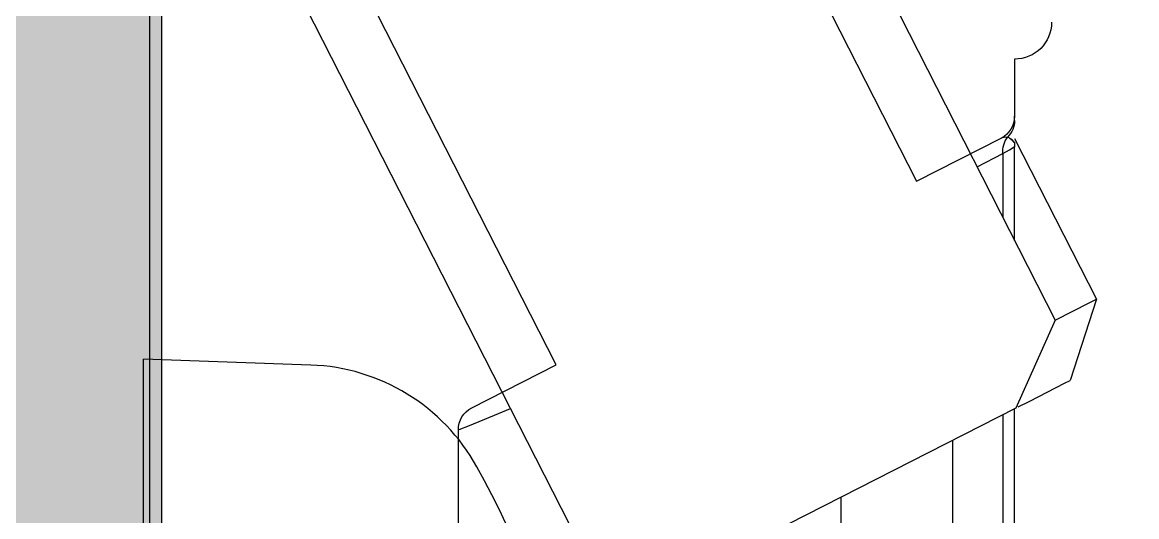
# Model space of a CAD drawing. Header units: millimetres. Extents: x -624 to 1947, y 11274 to 11571.
# Drawn here: x 943.82 to 952.83, y 11414.59 to 11418.59 of the extents above; entities that cross this region are included whole.
import ezdxf

# ---------------------------------------------------------------- set-up
doc = ezdxf.new("R2010")
doc.units = ezdxf.units.MM
doc.layers.add('AKSESUAR', color=7, linetype='Continuous')
doc.layers.add('ALUMINIUM', color=30, linetype='Continuous')

# ---------------------------------------------------------------- blocks, each defined once
blk = doc.blocks.new('FGHDFHGFD')
at = {"color": 7, "linetype": 'Continuous'}
for p, q in [((5428.1591, 1213.4522), (5427.5001, 1213.238)), ((5429.46, 1212.7893), (5428.1591, 1213.4522)), ((5427.989, 1213.1182), (5427.277, 1212.8003)), ((5432.4529, 1210.8437), (5427.989, 1213.1182)), ((5425.8161, 1212.7893), (5427.2714, 1212.7893)), ((5427.277, 1212.8003), (5425.898, 1210.0938)), ((5428.6345, 1212.7893), (5429.3935, 1212.7893)), ((5429.6053, 1212.7893), (5429.6387, 1212.7893)), ((5430.1014, 1212.7893), (5429.6387, 1212.7893)), ((5429.1123, 1211.9968), (5429.4604, 1212.6801)), ((5433.9241, 1209.5451), (5429.1123, 1211.9968)), ((5426.0593, 1209.3311), (5430.5232, 1207.0566)), ((5427.2789, 1208.3985), (5427.6268, 1209.0814)), ((5427.6268, 1209.0814), (5432.3732, 1206.663)), ((5414.7161, 1208.2893), (5427.1007, 1208.2893)), ((5431.3152, 1205.7893), (5411.4661, 1205.7893))]:
    blk.add_line(p, q, dxfattribs=at)
at = {"color": 8, "linetype": 'Continuous'}
for p, q in [((5427.2237, 1212.6956), (5411.7161, 1212.6956)), ((5429.3363, 1212.6956), (5428.8183, 1212.6956)), ((5429.2295, 1212.4861), (5429.3363, 1212.6956)), ((5414.7161, 1212.289), (5427.0165, 1212.289)), ((5426.5547, 1211.3827), (5414.7161, 1211.3827))]:
    blk.add_line(p, q, dxfattribs=at)
at = {"color": 7, "linetype": 'Continuous', "flags": 128}
for points in [[(5427.989, 1213.1182), (5428.1317, 1213.3983), (5428.1591, 1213.4522)], [(5427.2864, 1212.8187), (5427.3339, 1212.9119), (5427.478, 1213.1947), (5427.5001, 1213.238)], [(5429.3363, 1212.6956), (5429.3678, 1212.7473), (5429.3871, 1212.7788), (5429.3935, 1212.7893)]]:
    blk.add_lwpolyline(points, dxfattribs=at)
at = {"color": 8, "linetype": 'Continuous', "flags": 128}
blk.add_lwpolyline([(5427.1007, 1208.2893), (5427.1085, 1208.3085), (5427.1317, 1208.3654), (5427.1694, 1208.4578), (5427.2201, 1208.5822), (5427.2732, 1208.7125)], dxfattribs=at)
at = {"color": 7}
blk.add_polyline3d([(5429.47, 1212.73, 0), (5429.47, 1212.73, 0), (5429.47, 1212.73, 0), (5429.47, 1212.73, 0), (5429.47, 1212.74, 0), (5429.47, 1212.74, 0), (5429.47, 1212.74, 0), (5429.47, 1212.74, 0), (5429.47, 1212.74, 0), (5429.47, 1212.74, 0), (5429.47, 1212.74, 0), (5429.47, 1212.74, 0), (5429.47, 1212.74, 0), (5429.47, 1212.74, 0), (5429.47, 1212.74, 0), (5429.47, 1212.74, 0), (5429.47, 1212.74, 0), (5429.47, 1212.74, 0), (5429.47, 1212.74, 0), (5429.47, 1212.74, 0), (5429.47, 1212.74, 0), (5429.47, 1212.74, 0), (5429.47, 1212.74, 0), (5429.47, 1212.74, 0), (5429.46, 1212.75, 0), (5429.46, 1212.75, 0), (5429.46, 1212.75, 0), (5429.46, 1212.75, 0), (5429.46, 1212.75, 0), (5429.46, 1212.75, 0), (5429.46, 1212.75, 0), (5429.46, 1212.75, 0), (5429.46, 1212.75, 0), (5429.46, 1212.75, 0), (5429.46, 1212.75, 0), (5429.46, 1212.75, 0), (5429.46, 1212.75, 0), (5429.46, 1212.75, 0), (5429.46, 1212.75, 0), (5429.46, 1212.75, 0), (5429.46, 1212.75, 0), (5429.46, 1212.75, 0), (5429.46, 1212.75, 0), (5429.46, 1212.75, 0), (5429.46, 1212.76, 0), (5429.46, 1212.76, 0), (5429.46, 1212.76, 0), (5429.46, 1212.76, 0), (5429.46, 1212.76, 0), (5429.46, 1212.76, 0), (5429.46, 1212.76, 0), (5429.46, 1212.76, 0), (5429.46, 1212.76, 0), (5429.46, 1212.76, 0), (5429.46, 1212.76, 0), (5429.46, 1212.76, 0), (5429.46, 1212.76, 0), (5429.46, 1212.76, 0), (5429.46, 1212.76, 0), (5429.46, 1212.76, 0), (5429.45, 1212.76, 0), (5429.45, 1212.76, 0), (5429.45, 1212.76, 0), (5429.45, 1212.76, 0), (5429.45, 1212.76, 0), (5429.45, 1212.76, 0), (5429.45, 1212.77, 0), (5429.45, 1212.77, 0), (5429.45, 1212.77, 0), (5429.45, 1212.77, 0), (5429.45, 1212.77, 0), (5429.45, 1212.77, 0), (5429.45, 1212.77, 0), (5429.45, 1212.77, 0), (5429.45, 1212.77, 0), (5429.45, 1212.77, 0), (5429.45, 1212.77, 0), (5429.45, 1212.77, 0), (5429.45, 1212.77, 0), (5429.45, 1212.77, 0), (5429.45, 1212.77, 0), (5429.45, 1212.77, 0), (5429.45, 1212.77, 0), (5429.45, 1212.77, 0), (5429.45, 1212.77, 0), (5429.45, 1212.77, 0), (5429.45, 1212.77, 0), (5429.45, 1212.77, 0), (5429.45, 1212.77, 0), (5429.45, 1212.77, 0), (5429.44, 1212.77, 0), (5429.44, 1212.77, 0), (5429.44, 1212.78, 0), (5429.44, 1212.78, 0), (5429.44, 1212.78, 0), (5429.44, 1212.78, 0), (5429.44, 1212.78, 0), (5429.44, 1212.78, 0), (5429.44, 1212.78, 0), (5429.44, 1212.78, 0), (5429.44, 1212.78, 0), (5429.44, 1212.78, 0), (5429.44, 1212.78, 0), (5429.44, 1212.78, 0), (5429.44, 1212.78, 0), (5429.44, 1212.78, 0), (5429.44, 1212.78, 0), (5429.44, 1212.78, 0), (5429.44, 1212.78, 0), (5429.44, 1212.78, 0), (5429.44, 1212.78, 0), (5429.44, 1212.78, 0), (5429.44, 1212.78, 0), (5429.43, 1212.78, 0), (5429.43, 1212.78, 0), (5429.43, 1212.78, 0), (5429.43, 1212.78, 0), (5429.43, 1212.78, 0), (5429.43, 1212.78, 0), (5429.43, 1212.78, 0), (5429.43, 1212.78, 0), (5429.43, 1212.78, 0), (5429.43, 1212.78, 0), (5429.43, 1212.78, 0), (5429.43, 1212.78, 0), (5429.43, 1212.78, 0), (5429.43, 1212.78, 0), (5429.43, 1212.78, 0), (5429.43, 1212.78, 0), (5429.43, 1212.78, 0), (5429.43, 1212.78, 0), (5429.43, 1212.78, 0), (5429.43, 1212.79, 0), (5429.42, 1212.79, 0), (5429.42, 1212.79, 0), (5429.42, 1212.79, 0), (5429.42, 1212.79, 0), (5429.42, 1212.79, 0), (5429.42, 1212.79, 0), (5429.42, 1212.79, 0), (5429.42, 1212.79, 0), (5429.42, 1212.79, 0), (5429.42, 1212.79, 0), (5429.42, 1212.79, 0), (5429.42, 1212.79, 0), (5429.42, 1212.79, 0), (5429.42, 1212.79, 0), (5429.42, 1212.79, 0), (5429.42, 1212.79, 0), (5429.42, 1212.79, 0), (5429.42, 1212.79, 0), (5429.42, 1212.79, 0), (5429.41, 1212.79, 0), (5429.41, 1212.79, 0), (5429.41, 1212.79, 0), (5429.41, 1212.79, 0), (5429.41, 1212.79, 0), (5429.41, 1212.79, 0), (5429.41, 1212.79, 0), (5429.41, 1212.79, 0), (5429.41, 1212.79, 0), (5429.41, 1212.79, 0), (5429.41, 1212.79, 0), (5429.41, 1212.79, 0), (5429.41, 1212.79, 0), (5429.41, 1212.79, 0), (5429.41, 1212.79, 0), (5429.41, 1212.79, 0), (5429.41, 1212.79, 0), (5429.41, 1212.79, 0), (5429.4, 1212.79, 0), (5429.4, 1212.79, 0), (5429.4, 1212.79, 0), (5429.4, 1212.79, 0), (5429.4, 1212.79, 0), (5429.4, 1212.79, 0), (5429.4, 1212.79, 0), (5429.4, 1212.79, 0), (5429.4, 1212.79, 0), (5429.4, 1212.79, 0), (5429.4, 1212.79, 0), (5429.4, 1212.79, 0), (5429.4, 1212.79, 0), (5429.4, 1212.79, 0), (5429.4, 1212.79, 0), (5429.4, 1212.79, 0), (5429.4, 1212.79, 0), (5429.4, 1212.79, 0), (5429.4, 1212.79, 0), (5429.39, 1212.79, 0), (5429.39, 1212.79, 0), (5429.39, 1212.79, 0)], dxfattribs=at)
at = {"color": 7, "linetype": 'Continuous'}
for centre, radius, start, end in [((5430.4014, 1212.7893), 0.3, 90.41779, 180.00497), ((5429.6386, 1212.5893), 0.2, 89.99786, 152.99463), ((5429.6058, 1212.5989), 0.1905, 90.17119, 135.18039), ((5429.3563, 1212.8835), 0.189, 263.89794, 307.25371), ((5429.3938, 1212.7206), 0.078, 328.73763, 9.23804), ((5427.1007, 1208.4893), 0.2, 269.99797, 332.99438)]:
    blk.add_arc(centre, radius, start, end, dxfattribs=at)
blk = doc.blocks.new('V6 05 30')
for p in [(3717.6418, 1281.5486), (3716.2889, 1279.1293)]:
    blk.add_line(p, (3716.2889, 1281.5958))
for centre, radius, start, end in [((3717.5859, 1279.9495), 1.6, 29.00972, 88), ((3711.9889, 1276.8458), 8, 330.99028, 29.00972)]:
    blk.add_arc(centre, radius, start, end)

msp = doc.modelspace()

# ---------------------------------------------------------------- hatches: boundary and pattern name
at = {"layer": 'AKSESUAR', "linetype": 'ByBlock'}
h = msp.add_hatch(color=30, dxfattribs=at)
h.paths.add_polyline_path([(934.9454, 11429.863), (965.9625, 11429.863, -0.198912), (966.104, 11429.8045), (966.9868, 11428.9216, -0.198914), (967.0454, 11428.7802), (967.0454, 11423.863), (965.1609, 11423.863, -0.26795), (964.9877, 11423.963), (964.8722, 11424.163, -0.131657), (964.8454, 11424.263), (964.8454, 11424.663, -0.414213), (965.0454, 11424.863), (965.8454, 11424.863), (965.8454, 11428.0003, 0.198915), (965.7868, 11428.1417), (965.6241, 11428.3045, 0.19891), (965.4827, 11428.363), (961.0454, 11428.363, 0.414211), (960.8454, 11428.163), (960.8454, 11424.863), (961.6454, 11424.863, -0.414212), (961.8454, 11424.663), (961.8454, 11424.263, -0.131648), (961.8186, 11424.163), (961.7031, 11423.963, -0.267949), (961.5299, 11423.863), (959.6454, 11423.863), (959.6454, 11424.963), (958.9382, 11424.963, -0.267949), (958.2454, 11425.363), (958.0722, 11425.663, -0.577351), (958.2454, 11425.963), (959.6454, 11425.963), (959.6454, 11428.163), (944.9454, 11428.163), (944.9454, 11425.963), (948.4454, 11425.963), (948.9454, 11425.463), (948.9454, 11423.063, -0.414216), (948.7454, 11422.863), (948.1454, 11422.863, -0.414217), (947.9454, 11423.063), (947.9454, 11424.363), (944.9454, 11424.363), (944.9454, 11413.613, -0.414214), (944.4454, 11413.113), (943.1825, 11413.113), (942.8639, 11413.613), (942.5454, 11413.113), (941.3825, 11413.113), (941.0639, 11413.613), (940.7454, 11413.113), (939.8454, 11413.113), (939.8454, 11411.413), (939.5454, 11411.113), (939.8454, 11410.813), (939.8454, 11409.113), (940.1639, 11408.613), (940.4825, 11409.113), (941.6454, 11409.113), (941.9639, 11408.613), (942.2825, 11409.113), (943.4454, 11409.113), (943.7639, 11408.613), (944.0825, 11409.113), (944.4454, 11409.113, -0.414214), (944.9454, 11408.613), (944.9454, 11397.863), (947.9454, 11397.863), (947.9454, 11399.163, -0.414214), (948.1454, 11399.363), (948.7454, 11399.363, -0.414214), (948.9454, 11399.163), (948.9454, 11393.263), (947.0609, 11393.263, -0.267948), (946.8877, 11393.363), (946.7722, 11393.563, -0.131652), (946.7454, 11393.663), (946.7454, 11394.063, -0.414213), (946.9454, 11394.263), (947.7454, 11394.263, 0.414212), (947.9454, 11394.463), (947.9454, 11396.063, 0.414212), (947.7454, 11396.263), (942.7454, 11396.263, 0.414212), (942.5454, 11396.063), (942.5454, 11394.463, 0.414212), (942.7454, 11394.263), (943.5454, 11394.263, -0.414213), (943.7454, 11394.063), (943.7454, 11393.663, -0.131651), (943.7186, 11393.563), (943.6031, 11393.363, -0.267949), (943.4299, 11393.263), (937.2245, 11393.263, 0.398959), (936.2258, 11392.3154), (935.3421, 11375.4526, -0.39896), (935.1424, 11375.263), (934.9424, 11375.263, -0.267949), (934.7692, 11375.363, 0.57735), (933.7299, 11375.363, -0.267949), (933.5567, 11375.263), (931.2454, 11375.263), (931.2454, 11373.063), (933.0454, 11373.063, -0.414214), (933.2454, 11372.863, -0.414214), (932.2454, 11371.863), (923.3454, 11371.863, -0.414214), (922.9454, 11372.263), (922.9454, 11375.163, 0.414213), (922.7454, 11375.363), (916.1454, 11375.363, 0.414213), (915.9454, 11375.163), (915.9454, 11373.063), (917.7454, 11373.063, -0.414214), (917.9454, 11372.863, -0.414214), (916.9454, 11371.863), (914.9454, 11371.863, -0.414213), (914.7454, 11372.063), (914.7454, 11376.663, -0.414213), (914.9454, 11376.863), (925.2299, 11376.863, -0.26795), (925.4031, 11376.763), (925.5186, 11376.563, -0.131651), (925.5454, 11376.463), (925.5454, 11376.063, -0.414213), (925.3454, 11375.863), (924.5454, 11375.863, 0.414214), (924.3454, 11375.663), (924.3454, 11373.463, 0.414214), (924.5454, 11373.263), (929.5454, 11373.263, 0.414213), (929.7454, 11373.463), (929.7454, 11375.663, 0.414213), (929.5454, 11375.863), (928.7454, 11375.863, -0.414214), (928.5454, 11376.063), (928.5454, 11376.463, -0.131653), (928.5722, 11376.563), (928.6877, 11376.763, -0.26795), (928.8609, 11376.863), (931.7454, 11376.863), (931.7454, 11378.2596, -0.221696), (931.8168, 11378.4128), (932.4168, 11378.9162, -0.63707), (932.7454, 11378.763), (932.7454, 11377.463), (933.9454, 11377.463), (933.9454, 11393.263), (932.7454, 11393.263), (932.7454, 11391.963, -0.63707), (932.4168, 11391.8098), (931.8168, 11392.3133, -0.221696), (931.7454, 11392.4665), (931.7454, 11394.363), (932.2454, 11394.863), (933.2454, 11394.863, 0.414214), (933.4454, 11395.063), (933.4454, 11407.313), (931.8602, 11408.059, -0.290522), (931.7454, 11408.24), (931.7454, 11408.913, -0.414215), (931.9454, 11409.113), (934.4454, 11409.113), (934.7639, 11408.613), (935.0825, 11409.113), (936.2454, 11409.113), (936.5639, 11408.613), (936.8825, 11409.113), (937.1454, 11409.113), (937.1454, 11413.113), (935.9825, 11413.113), (935.6639, 11413.613), (935.3454, 11413.113), (934.1825, 11413.113), (933.8639, 11413.613), (933.5454, 11413.113), (931.9454, 11413.113, -0.414215), (931.7454, 11413.313), (931.7454, 11413.9861, -0.290523), (931.8602, 11414.1671), (933.4454, 11414.913), (933.4454, 11422.963), (931.9454, 11422.963, -0.414213), (931.7454, 11423.163), (931.7454, 11423.363, -0.414214), (932.2454, 11423.863), (933.4454, 11423.863), (933.4454, 11424.963), (932.2454, 11424.963, -0.414214), (931.7454, 11425.463), (931.7454, 11425.663, -0.414214), (931.9454, 11425.863), (934.7454, 11425.863), (934.7454, 11429.663, -0.414212)])
h.paths.add_polyline_path([(934.9454, 11414.913), (943.4454, 11414.913), (943.4454, 11424.363), (942.1454, 11424.363, -0.668181), (942.004, 11424.7045), (943.4141, 11426.1145, 0.198917), (943.4454, 11426.1902), (943.4454, 11428.163, 0.414212), (943.2454, 11428.363), (936.4454, 11428.363, 0.414212), (936.2454, 11428.163), (936.2454, 11424.563, -0.414214), (936.0454, 11424.363), (934.9454, 11424.363)], flags=16)
h.paths.add_polyline_path([(940.7454, 11395.163), (940.7454, 11396.863, -0.414213), (941.7454, 11397.863), (943.4454, 11397.863), (943.4454, 11407.313), (934.9454, 11407.313), (934.9454, 11397.863), (936.7454, 11397.863, -0.683705), (936.8807, 11397.5157), (935.0749, 11395.8577, 0.683706), (935.3454, 11395.163)], flags=16)

# ---------------------------------------------------------------- linework, layer by layer
at = {"color": 0}
msp.add_lwpolyline([(944.9454, 11413.613), (944.9454, 11424.363), (947.9454, 11424.363), (947.9454, 11423.063, 0.414217), (948.1454, 11422.863), (948.7454, 11422.863, 0.414216), (948.9454, 11423.063), (948.9454, 11425.463), (948.4454, 11425.963), (944.9454, 11425.963), (944.9454, 11428.163), (959.6454, 11428.163)], format="xyb", dxfattribs=at)

# ---------------------------------------------------------------- block references
at = {"layer": 'AKSESUAR', "xscale": -1, "rotation": 270}
msp.add_blockref('FGHDFHGFD', (-260.9437, 5988.1902), dxfattribs=at)
at = {"layer": 'ALUMINIUM'}
msp.add_blockref('V6 05 30', (-2771.4899, 10134.2672), dxfattribs=at)

doc.saveas('drawing.dxf')
